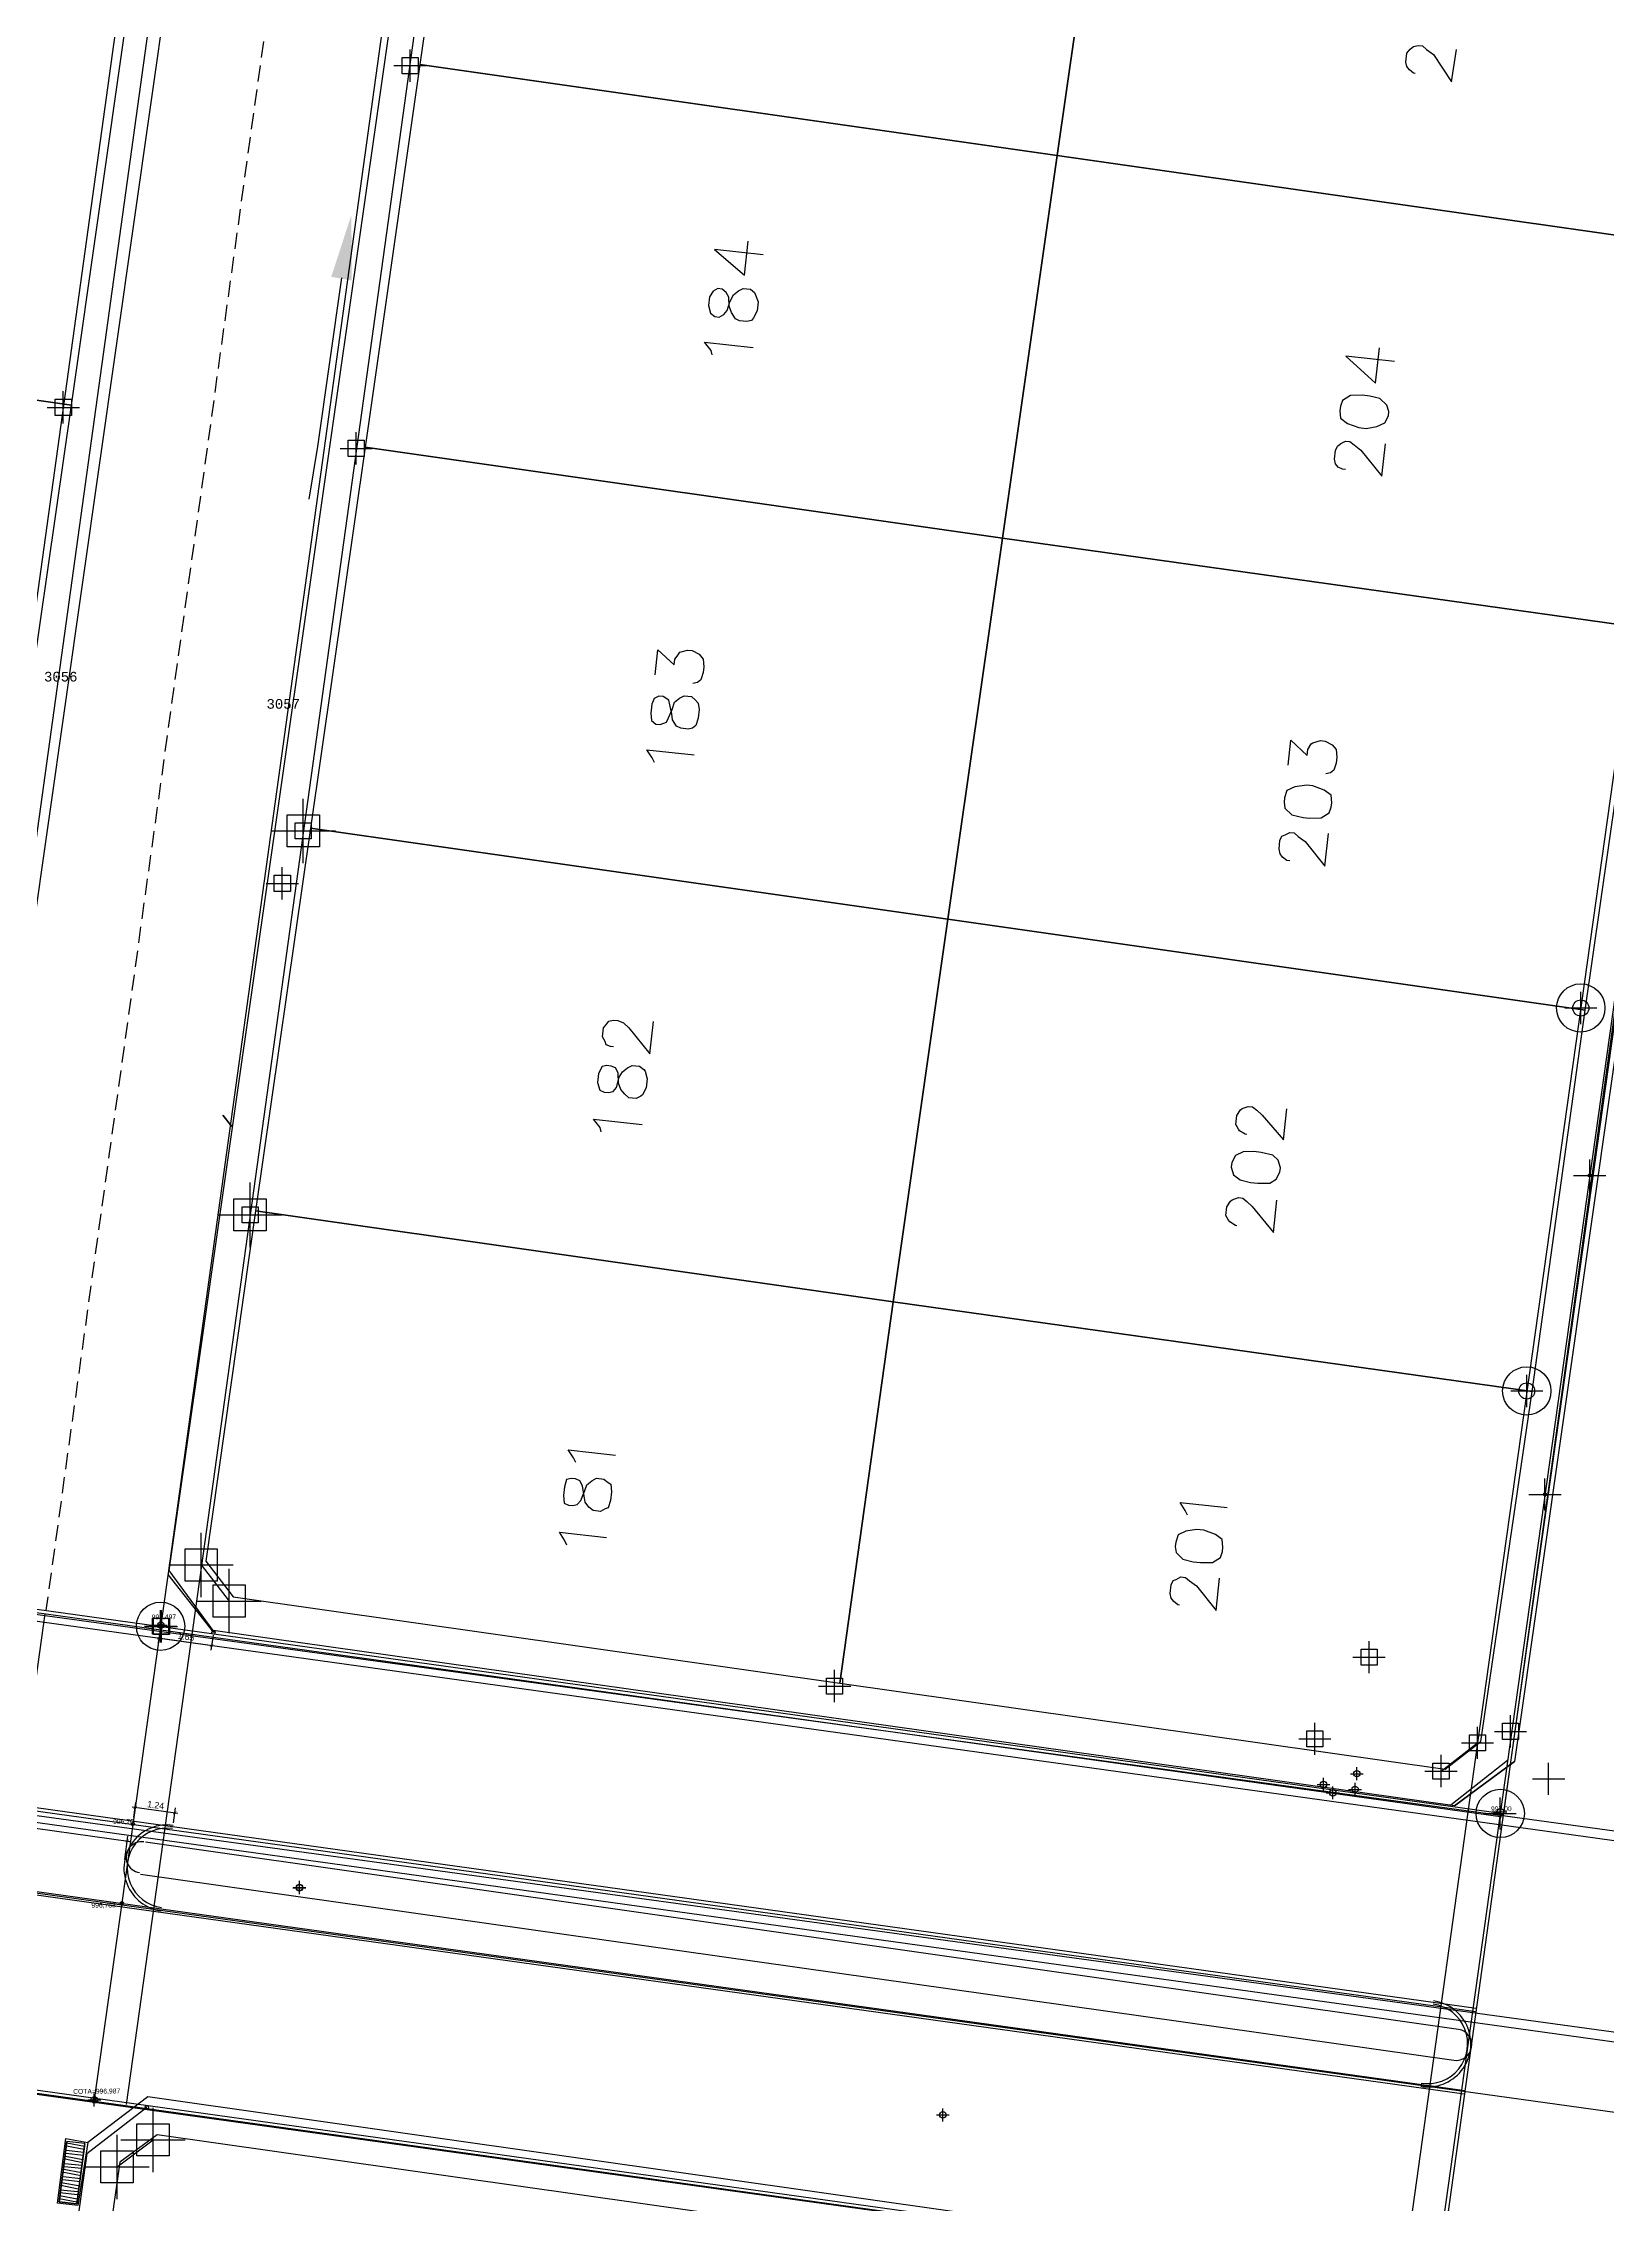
# Model space of a CAD drawing. Header units: metres. Extents: x -977055 to 805873, y -1033982 to 242021.
# Drawn here: x 912.5 to 961.1, y 1033.9 to 1101 of the extents above; entities that cross this region are included whole.
import ezdxf
from ezdxf.enums import TextEntityAlignment as Align

# ---------------------------------------------------------------- set-up
doc = ezdxf.new("R2010")
doc.units = ezdxf.units.M
doc.header["$PDMODE"] = 32
doc.header["$PDSIZE"] = 1.5
doc.linetypes.add('DASHED', pattern=[0.75, 0.5, -0.25])
for name, color, linetype in [('12-CONDICIONES EXISTENTES', 2, 'Continuous'), ('C-ANNO-MATC-TEXT', 150, 'Continuous'), ('C-ROAD-PROF-TEXT', 11, 'Continuous'), ('LOTE 243', 6, 'Continuous'), ('PUNTOS V', 4, 'Continuous'), ('V-NODE', 1, 'Continuous'), ('V-SITE-VEGE', 80, 'Continuous')]:
    doc.layers.add(name, color=color, linetype=linetype)
for name, color, linetype, true_color in [('PDF2_area escolar', 7, 'Continuous', 0x989898), ('PDF_Geometry', 7, 'Continuous', 0x797979), ('PDF_Solid Fills', 7, 'Continuous', 0x797979)]:
    doc.layers.add(name, color=color, linetype=linetype, true_color=true_color)
doc.layers.get('PDF2_area escolar').off()
doc.styles.add('CITY2', font='stylu.ttf', dxfattribs={"height": 0.2})
doc.styles.add('MONOTXT4', font='monotxt4.shx')
doc.styles.get("Standard").update_dxf_attribs({"font": 'arial.ttf'})
doc.dimstyles.new('COTAS2', dxfattribs={"dimtxt": 0.02, "dimasz": 0.1, "dimexe": 0.15, "dimexo": 0.08, "dimgap": 0.05, "dimtad": 1, "dimzin": 0, "dimdsep": 46, "dimtxsty": 'CITY2', "dimblk": 'ARCHTICK', "dimcen": 1, "dimdle": 0.1, "dimclrd": 1, "dimclre": 1, "dimclrt": 2, "dimadec": 0, "dimazin": 0, "dimtfac": 1, "dimtofl": 0, "dimtmove": 0, "dimatfit": 3, "dimldrblk": 'ARCHTICK', "dimfxl": 0.18, "dimtolj": 1, "dimtzin": 0, "dimarcsym": 0})

# ---------------------------------------------------------------- blocks, each defined once
blk = doc.blocks.new('*U2420')
at = {"color": 0, "linetype": 'ByBlock', "lineweight": -2, "transparency": 16777216}
for p, q in [((0, -1), (0, 1)), ((-1, 0), (1, 0))]:
    blk.add_line(p, q, dxfattribs=at)
blk.add_lwpolyline([(-0.5, -0.5), (-0.5, 0.5), (0.5, 0.5), (0.5, -0.5)], close=True, dxfattribs=at)
blk = doc.blocks.new('*U2468', base_point=(915.933, 1035.95, 997.977))
at = {"layer": 'V-NODE', "color": 10, "lineweight": -2}
blk.add_blockref('*U2420', (915.933, 1035.95, 997.977), dxfattribs=at)
blk = doc.blocks.new('*U2471', base_point=(914.814, 1035.112, 997.928))
at = {"layer": 'V-NODE', "color": 10, "lineweight": -2}
blk.add_blockref('*U2420', (914.814, 1035.112, 997.928), dxfattribs=at)
blk = doc.blocks.new('*U2474', base_point=(917.426, 1053.8, 997.251))
at = {"layer": 'V-NODE', "color": 10, "lineweight": -2}
blk.add_blockref('*U2420', (917.426, 1053.8, 997.251), dxfattribs=at)
blk = doc.blocks.new('*U2477', base_point=(918.295, 1052.68, 997.242))
at = {"layer": 'V-NODE', "color": 10, "lineweight": -2}
blk.add_blockref('*U2420', (918.295, 1052.68, 997.242), dxfattribs=at)
blk = doc.blocks.new('*U2489', base_point=(918.946, 1064.669, 996.856))
at = {"layer": 'V-NODE', "color": 10, "lineweight": -2}
blk.add_blockref('*U2420', (918.946, 1064.669, 996.856), dxfattribs=at)
blk = doc.blocks.new('*U2495', base_point=(920.597, 1076.591, 996.43))
at = {"layer": 'V-NODE', "color": 10, "lineweight": -2}
blk.add_blockref('*U2420', (920.597, 1076.591, 996.43), dxfattribs=at)
blk = doc.blocks.new('*U2498')
at = {"color": 0, "linetype": 'ByBlock', "lineweight": -2, "transparency": 16777216}
for p, q in [((-1, 0), (1, 0)), ((0, -1), (0, 1))]:
    blk.add_line(p, q, dxfattribs=at)
blk.add_lwpolyline([(-0.5, -0.5), (-0.5, 0.5), (0.5, 0.5), (0.5, -0.5)], close=True, dxfattribs=at)
blk = doc.blocks.new('*U2726', base_point=(918.946, 1064.669, 996.856))
at = {"layer": 'V-NODE', "color": 130, "lineweight": -2, "xscale": 0.5, "yscale": 0.5, "zscale": 0.5}
blk.add_blockref('*U2498', (918.946, 1064.669, 996.856), dxfattribs=at)
blk = doc.blocks.new('*U2732', base_point=(920.597, 1076.591, 996.43))
at = {"layer": 'V-NODE', "color": 130, "lineweight": -2, "xscale": 0.5, "yscale": 0.5, "zscale": 0.5}
blk.add_blockref('*U2498', (920.597, 1076.591, 996.43), dxfattribs=at)
blk = doc.blocks.new('*U2735', base_point=(922.24, 1088.467, 995.972))
at = {"layer": 'V-NODE', "color": 130, "lineweight": -2, "xscale": 0.5, "yscale": 0.5, "zscale": 0.5}
blk.add_blockref('*U2498', (922.24, 1088.467, 995.972), dxfattribs=at)
blk = doc.blocks.new('*U2738', base_point=(913.147, 1089.74, 995.969))
at = {"layer": 'V-NODE', "color": 130, "lineweight": -2, "xscale": 0.5, "yscale": 0.5, "zscale": 0.5}
blk.add_blockref('*U2498', (913.147, 1089.74, 995.969), dxfattribs=at)
blk = doc.blocks.new('*U2744', base_point=(923.913, 1100.349, 995.666))
at = {"layer": 'V-NODE', "color": 130, "lineweight": -2, "xscale": 0.5, "yscale": 0.5, "zscale": 0.5}
blk.add_blockref('*U2498', (923.913, 1100.349, 995.666), dxfattribs=at)
blk = doc.blocks.new('*U2783', base_point=(937.094, 1050.039, 997.232))
at = {"layer": 'V-NODE', "color": 130, "lineweight": -2, "xscale": 0.5, "yscale": 0.5, "zscale": 0.5}
blk.add_blockref('*U2498', (937.094, 1050.039, 997.232), dxfattribs=at)
blk = doc.blocks.new('*U2786', base_point=(955.923, 1047.401, 997.576))
at = {"layer": 'V-NODE', "color": 130, "lineweight": -2, "xscale": 0.5, "yscale": 0.5, "zscale": 0.5}
blk.add_blockref('*U2498', (955.923, 1047.401, 997.576), dxfattribs=at)
blk = doc.blocks.new('*U2789', base_point=(957.058, 1048.277, 997.518))
at = {"layer": 'V-NODE', "color": 130, "lineweight": -2, "xscale": 0.5, "yscale": 0.5, "zscale": 0.5}
blk.add_blockref('*U2498', (957.058, 1048.277, 997.518), dxfattribs=at)
blk = doc.blocks.new('base')
at = {"layer": 'PDF_Geometry', "lineweight": 25, "extrusion": (-0.000787417, 0.063364, 0.99799), "elevation": 0.026}
for points in [[(-314.355, -197.288), (-299.601, -195.681), (-292.744, -194.188), (-282.663, -192.111), (-274.476, -190.361), (-258.037, -185.154), (-248.029, -180.61), (-240.539, -177.71), (-228.643, -174.042), (-222.733, -172.714), (-217.384, -171.04), (-209.935, -169.248), (-202.16, -164.759), (-196.196, -160.284), (-195.073, -159.817), (-178.095, -157.457), (-154.298, -156.614), (-136.667, -154.611), (-124.436, -153.164), (-118.066, -151.474), (-100.79, -146.646), (-80.955, -140.967), (-73.385, -139.328), (-61.694, -135.822), (-40.504, -131.604), (-37.727, -130.872), (-17.661, -129.441), (1.311, -127.461), (21.092, -124.929), (41.006, -122.83), (47.376, -123.458), (63.592, -123.186), (81.402, -124.312), (85.639, -96.072), (88.705, -66.393), (92.811, -40.781), (97.16, -22.386), (100.596, -1.562), (102.483, 8.32), (109.691, 37.361), (117.528, 76.62), (126.217, 115.638), (131.513, 149.592), (134.682, 173.973), (136.916, 195.591), (139.956, 229.678), (141.558, 250.676), (142.614, 271.37), (143.252, 283.21), (147.066, 312.938), (152.58, 355.631), (153.554, 396.042), (150.869, 418.02), (151.777, 438.639), (150.959, 458.028), (151.777, 438.639), (150.869, 418.02), (153.554, 396.042), (152.58, 355.631), (147.066, 312.938), (143.252, 283.21), (142.614, 271.37), (141.558, 250.676), (139.956, 229.678), (136.916, 195.591), (134.682, 173.973), (131.513, 149.592), (126.217, 115.638), (117.528, 76.62), (109.691, 37.361), (102.483, 8.32), (100.596, -1.562), (97.16, -22.386), (92.811, -40.781), (88.705, -66.393), (85.639, -96.072), (81.402, -124.312), (63.592, -123.186), (47.376, -123.458), (41.006, -122.83), (21.092, -124.929), (1.311, -127.461), (-17.661, -129.441), (-37.727, -130.872), (-40.504, -131.604), (-61.694, -135.822), (-73.385, -139.328), (-80.955, -140.967), (-100.79, -146.646), (-118.066, -151.474), (-124.436, -153.164), (-136.667, -154.611), (-154.298, -156.614), (-178.095, -157.457), (-195.073, -159.817), (-196.196, -160.284), (-202.16, -164.759), (-209.935, -169.248), (-217.384, -171.04), (-222.733, -172.714), (-228.643, -174.042), (-240.539, -177.71), (-248.029, -180.61), (-258.037, -185.154), (-274.476, -190.361), (-282.663, -192.111), (-292.744, -194.188), (-299.601, -195.681), (-314.355, -197.288), (-312.178, -178.446), (-309.146, -157.898), (-306.876, -132.899), (-305.823, -118.002), (-298.643, -78.802), (-291.055, -45.077), (-282.252, -15.116), (-275.645, 10.473), (-270.319, 33.898), (-263.825, 63.164), (-258.15, 86.408), (-284.424, 123.888)], [(-73.972, -29.127), (-75.851, -30.477), (-73.972, -29.127), (-35.504, -35.06), (-34.154, -36.938), (-44.268, -102.03), (-86.666, -112.549), (-88.335, -111.003), (-75.851, -30.477)], [(4.42, -98.575), (-37.003, -101.004), (-27.234, -38.004)], [(-73.418, -83.03), (-73.373, -83.036), (-73.246, -83.143), (-73.166, -83.246), (-73.137, -83.389), (-73.17, -83.663), (-73.278, -83.789), (-73.38, -83.869), (-73.523, -83.898), (-73.66, -83.882), (-73.786, -83.774), (-73.998, -83.609), (-74.544, -82.755), (-74.711, -83.755)], [(-53.108, -77.64), (-51.599, -77.822), (-52.522, -77.015), (-52.649, -78.067)], [(-40.011, -77.085), (-39.194, -71.851), (-38.905, -70.216)], [(-51.483, -74.544), (-51.453, -74.686), (-51.252, -74.942), (-52.761, -74.761)], [(-72.664, -74.079), (-71.156, -74.26), (-72.074, -73.408), (-72.206, -74.505)], [(-71.103, -70.742), (-71.012, -70.753), (-70.88, -70.816), (-70.8, -70.918), (-70.771, -71.061), (-70.804, -71.335), (-70.866, -71.467), (-70.968, -71.547), (-71.116, -71.622), (-71.254, -71.605), (-71.38, -71.497), (-71.592, -71.333), (-72.235, -70.513), (-72.356, -71.519)], [(-49.591, -64.616), (-49.685, -65.393), (-50.184, -64.916), (-50.206, -65.099), (-50.313, -65.225), (-50.37, -65.311), (-50.61, -65.375), (-50.747, -65.358), (-50.964, -65.239), (-51.085, -65.086), (-51.103, -64.852), (-51.081, -64.669), (-51.008, -64.446), (-50.905, -64.365), (-50.763, -64.336)], [(-49.54, -61.887), (-49.465, -62.035), (-49.31, -62.285), (-50.773, -62.109)], [(-69.208, -61.557), (-69.302, -62.334), (-69.801, -61.857), (-69.823, -62.04), (-69.936, -62.212), (-69.988, -62.252), (-70.227, -62.316), (-70.364, -62.299), (-70.582, -62.18), (-70.702, -62.027), (-70.721, -61.793), (-70.698, -61.61), (-70.625, -61.387), (-70.523, -61.306), (-70.38, -61.277)], [(-69.222, -58.588), (-69.13, -58.599), (-69.004, -58.707), (-68.924, -58.809), (-68.894, -58.952), (-68.927, -59.226), (-68.99, -59.358), (-69.087, -59.393), (-69.235, -59.468), (-69.372, -59.451), (-69.498, -59.343), (-69.71, -59.178), (-70.313, -58.41), (-70.434, -59.416)], [(-48.152, -53.058), (-48.061, -53.069), (-47.929, -53.131), (-47.894, -53.228), (-47.819, -53.376), (-47.852, -53.651), (-47.96, -53.777), (-48.017, -53.863), (-48.16, -53.892), (-48.297, -53.875), (-48.474, -53.807), (-48.641, -53.648), (-49.284, -52.829), (-49.405, -53.834)], [(-67.78, -50.09), (-67.735, -50.096), (-67.563, -50.209), (-67.523, -50.261), (-67.448, -50.409), (-67.481, -50.683), (-67.594, -50.855), (-67.645, -50.895), (-67.839, -50.964), (-67.976, -50.948), (-68.103, -50.84), (-68.269, -50.681), (-68.918, -49.907), (-69.033, -50.867)], [(-47.741, -50.418), (-47.712, -50.561), (-47.511, -50.817), (-49.019, -50.635)], [(-67.439, -47.256), (-67.393, -47.262), (-67.221, -47.375), (-67.181, -47.427), (-67.106, -47.575), (-67.139, -47.849), (-67.253, -48.021), (-67.304, -48.061), (-67.498, -48.13), (-67.635, -48.114), (-67.761, -48.006), (-67.927, -47.847), (-68.571, -47.027), (-68.692, -48.033)], [(-46.828, -40.141), (-46.753, -40.289), (-46.597, -40.54), (-48.06, -40.363)], [(-65.8, -38.272), (-65.725, -38.421), (-65.57, -38.671), (-67.033, -38.495)], [(-46.519, -37.581), (-46.444, -37.729), (-46.289, -37.98), (-47.752, -37.804)], [(-35.504, -35.06), (-34.154, -36.938)], [(-65.51, -35.479), (-65.464, -35.484), (-65.338, -35.592), (-65.258, -35.695), (-65.229, -35.837), (-65.262, -36.112), (-65.324, -36.243), (-65.421, -36.278), (-65.569, -36.353), (-65.706, -36.336), (-65.832, -36.228), (-66.044, -36.064), (-66.647, -35.295), (-66.768, -36.301)], [(-73.109, -12.723), (-71.713, -14.606), (-33.296, -20.58), (-31.412, -19.184), (-31.083, -17.229), (-30.444, -17.306), (-30.732, -19.312), (-31.412, -19.184)], [(-31.315, -19.149), (-31.043, -17.281), (-30.495, -17.347), (-30.766, -19.215)], [(-31.304, -19.058), (-30.761, -19.169)], [(-31.232, -18.463), (-30.684, -18.53)], [(-31.243, -18.555), (-30.7, -18.667)], [(-31.254, -18.646), (-30.711, -18.758)], [(-31.271, -18.783), (-30.722, -18.849)], [(-31.282, -18.875), (-30.733, -18.941)], [(-31.293, -18.966), (-30.75, -19.078)], [(-31.098, -17.738), (-30.555, -17.849)], [(-31.155, -17.824), (-30.566, -17.941)], [(-31.172, -17.961), (-30.623, -18.027)], [(-31.183, -18.052), (-30.634, -18.118)], [(-31.194, -18.143), (-30.651, -18.255)], [(-31.205, -18.235), (-30.662, -18.347)], [(-31.221, -18.372), (-30.673, -18.438)], [(-31.049, -17.326), (-30.506, -17.438)], [(-31.06, -17.418), (-30.517, -17.529)], [(-31.076, -17.555), (-30.528, -17.621)], [(-31.087, -17.646), (-30.539, -17.712)]]:
    blk.add_lwpolyline(points, dxfattribs=at)
for points in [[(-62.277, -80.616), (-64.12, -92.451), (-44.365, -95.526), (-42.522, -83.692)], [(-82.031, -77.541), (-83.88, -89.421), (-64.12, -92.451), (-62.277, -80.616)], [(-31.571, -73.233), (-33.414, -85.067), (-13.659, -88.143), (-11.816, -76.309)], [(-60.428, -68.736), (-62.277, -80.616), (-42.522, -83.692), (-40.674, -71.812)], [(-80.188, -65.706), (-82.031, -77.541), (-62.277, -80.616), (-60.428, -68.736)], [(-51.39, -76.085), (-51.454, -75.846), (-51.58, -75.738), (-51.717, -75.721), (-51.865, -75.796), (-51.973, -75.922), (-52.052, -76.191), (-52.171, -76.408), (-52.325, -76.529), (-52.473, -76.604), (-52.701, -76.576), (-52.827, -76.468), (-52.862, -76.372), (-52.931, -76.178), (-52.898, -75.903), (-52.779, -75.686), (-52.723, -75.6), (-52.58, -75.571), (-52.352, -75.598), (-52.22, -75.661), (-52.105, -75.86), (-52.035, -76.054), (-52.023, -76.334), (-51.948, -76.482), (-51.822, -76.59), (-51.685, -76.606), (-51.537, -76.531), (-51.423, -76.359)], [(-29.722, -61.353), (-31.571, -73.233), (-11.816, -76.309), (-9.968, -64.429)], [(-70.952, -72.569), (-70.971, -72.335), (-71.183, -72.17), (-71.537, -72.035), (-71.766, -72.007), (-72.097, -72.06), (-72.342, -72.17), (-72.461, -72.387), (-72.477, -72.524), (-72.408, -72.718), (-72.201, -72.929), (-71.887, -73.013), (-71.658, -73.04), (-71.287, -73.039), (-71.037, -72.884), (-70.969, -72.706)], [(-58.585, -56.902), (-60.428, -68.736), (-40.674, -71.812), (-38.83, -59.977)], [(-78.339, -53.826), (-80.188, -65.706), (-60.428, -68.736), (-58.585, -56.902)], [(-49.448, -63.428), (-49.466, -63.194), (-49.592, -63.086), (-49.729, -63.07), (-49.923, -63.139), (-49.985, -63.271), (-50.11, -63.534), (-50.183, -63.757), (-50.337, -63.877), (-50.485, -63.952), (-50.713, -63.925), (-50.839, -63.817), (-50.92, -63.714), (-50.943, -63.526), (-50.91, -63.252), (-50.837, -63.029), (-50.735, -62.948), (-50.592, -62.919), (-50.364, -62.947), (-50.232, -63.009), (-50.117, -63.208), (-50.093, -63.397), (-50.035, -63.682), (-50.006, -63.825), (-49.834, -63.938), (-49.697, -63.955), (-49.549, -63.88), (-49.481, -63.702)], [(-69.071, -60.415), (-69.094, -60.226), (-69.301, -60.016), (-69.661, -59.926), (-69.844, -59.904), (-70.215, -59.906), (-70.466, -60.061), (-70.533, -60.239), (-70.55, -60.376), (-70.532, -60.61), (-70.32, -60.774), (-69.965, -60.91), (-69.782, -60.932), (-69.405, -60.884), (-69.16, -60.775), (-69.087, -60.552)], [(-56.736, -45.022), (-58.585, -56.902), (-38.83, -59.977), (-36.982, -48.097)], [(-76.542, -41.986), (-78.339, -53.826), (-58.585, -56.902), (-56.736, -45.022)], [(-47.649, -51.959), (-47.713, -51.72), (-47.844, -51.658), (-47.981, -51.641), (-48.124, -51.67), (-48.232, -51.796), (-48.316, -52.111), (-48.43, -52.283), (-48.583, -52.403), (-48.731, -52.478), (-48.96, -52.451), (-49.086, -52.343), (-49.126, -52.291), (-49.19, -52.052), (-49.157, -51.778), (-49.038, -51.56), (-48.987, -51.52), (-48.839, -51.445), (-48.61, -51.473), (-48.484, -51.58), (-48.364, -51.734), (-48.294, -51.928), (-48.287, -52.253), (-48.212, -52.402), (-48.08, -52.464), (-47.943, -52.48), (-47.801, -52.451), (-47.682, -52.234)], [(-67.288, -49.083), (-67.352, -48.844), (-67.564, -48.679), (-67.878, -48.595), (-68.107, -48.567), (-68.478, -48.569), (-68.677, -48.684), (-68.796, -48.901), (-68.813, -49.039), (-68.749, -49.278), (-68.583, -49.437), (-68.223, -49.527), (-67.994, -49.555), (-67.669, -49.547), (-67.424, -49.438), (-67.305, -49.22)], [(-54.939, -33.182), (-56.736, -45.022), (-36.982, -48.097), (-35.3, -37.217), (-36.139, -36.096)], [(-74.814, -31.112), (-76.542, -41.986), (-56.736, -45.022), (-54.939, -33.182), (-73.693, -30.273)], [(-46.427, -39.123), (-46.445, -38.889), (-46.577, -38.826), (-46.714, -38.81), (-46.856, -38.839), (-46.964, -38.965), (-47.094, -39.274), (-47.162, -39.451), (-47.316, -39.572), (-47.464, -39.647), (-47.692, -39.619), (-47.818, -39.511), (-47.904, -39.455), (-47.922, -39.221), (-47.889, -38.946), (-47.816, -38.723), (-47.719, -38.689), (-47.571, -38.614), (-47.343, -38.641), (-47.216, -38.749), (-47.096, -38.903), (-47.072, -39.091), (-47.019, -39.422), (-46.944, -39.57), (-46.813, -39.633), (-46.676, -39.649), (-46.533, -39.62), (-46.46, -39.397)], [(-65.405, -37.3), (-65.428, -37.112), (-65.635, -36.901), (-65.949, -36.817), (-66.178, -36.789), (-66.549, -36.791), (-66.8, -36.946), (-66.867, -37.124), (-66.884, -37.261), (-66.866, -37.495), (-66.654, -37.66), (-66.299, -37.795), (-66.071, -37.823), (-65.74, -37.77), (-65.495, -37.66), (-65.421, -37.437)], [(-30.495, -17.347), (-31.043, -17.281), (-31.315, -19.149), (-30.766, -19.215)], [(-50.481, -4.644), (-52.324, -16.479), (-33.569, -19.388), (-32.402, -18.554), (-30.726, -7.72)]]:
    blk.add_lwpolyline(points, close=True, dxfattribs=at)
at = {"layer": 'PDF_Geometry', "color": 6, "lineweight": 40, "extrusion": (-0.000787417, 0.063364, 0.99799), "elevation": 0.026}
blk.add_lwpolyline([(-36.279, -50.732), (-35.998, -51.091)], dxfattribs=at)
at = {"layer": 'PDF_Geometry', "lineweight": 25, "extrusion": (-0.000787417, 0.063364, 0.99799), "elevation": 0.026}
blk.add_lwpolyline([(-33.156, -27.506), (-73.854, -21.212, 0.999988), (-74.015, -22.166), (-33.323, -28.506)], format="xyb", dxfattribs=at)
blk = doc.blocks.new('*U3056')
at = {"color": 0, "linetype": 'ByBlock', "lineweight": -2, "transparency": 16777216}
for p, q in [((-1, 0), (1, 0)), ((0, -1), (0, 1))]:
    blk.add_line(p, q, dxfattribs=at)
blk.add_circle((0, 0), 0.5, dxfattribs=at)
blk = doc.blocks.new('*U3173', base_point=(958.586, 1059.202, 997.045))
at = {"layer": 'V-NODE', "color": 90, "lineweight": -2, "xscale": 0.5, "yscale": 0.5, "zscale": 0.5}
blk.add_blockref('*U3056', (958.586, 1059.202, 997.045), dxfattribs=at)
blk = doc.blocks.new('*U3179', base_point=(960.264, 1071.092, 996.593))
at = {"layer": 'V-NODE', "color": 90, "lineweight": -2, "xscale": 0.5, "yscale": 0.5, "zscale": 0.5}
blk.add_blockref('*U3056', (960.264, 1071.092, 996.593), dxfattribs=at)
blk = doc.blocks.new('*U3817')
at = {"color": 0, "linetype": 'ByBlock', "lineweight": -2, "transparency": 16777216}
for p, q in [((-1, 0), (1, 0)), ((0, -1), (0, 1))]:
    blk.add_line(p, q, dxfattribs=at)
blk = doc.blocks.new('*U3823', base_point=(957.761, 1046.085, 997))
at = {"layer": 'V-NODE', "color": 4, "lineweight": -2, "xscale": 0.5, "yscale": 0.5, "zscale": 0.5}
blk.add_blockref('*U3817', (957.761, 1046.085, 997), dxfattribs=at)
blk = doc.blocks.new('*U3850', base_point=(960.542, 1065.891, 996.15))
at = {"layer": 'V-NODE', "color": 4, "lineweight": -2, "xscale": 0.5, "yscale": 0.5, "zscale": 0.5}
blk.add_blockref('*U3817', (960.542, 1065.891, 996.15), dxfattribs=at)
blk = doc.blocks.new('*U3853', base_point=(959.151, 1055.988, 996.58))
at = {"layer": 'V-NODE', "color": 4, "lineweight": -2, "xscale": 0.5, "yscale": 0.5, "zscale": 0.5}
blk.add_blockref('*U3817', (959.151, 1055.988, 996.58), dxfattribs=at)
blk = doc.blocks.new('*U3880', base_point=(957.761, 1046.085, 997))
at = {"layer": 'V-NODE', "color": 4, "lineweight": -2, "xscale": 0.5, "yscale": 0.5, "zscale": 0.5}
blk.add_blockref('*U3817', (957.761, 1046.085, 997), dxfattribs=at)
blk = doc.blocks.new('_ArchTick')
at = {"color": 0, "linetype": 'ByBlock', "const_width": 0.15}
blk.add_lwpolyline([(-0.5, -0.5), (0.5, 0.5)], dxfattribs=at)
blk = doc.blocks.new('*D4203')
at = {"layer": '12-CONDICIONES EXISTENTES', "color": 1, "linetype": 'Continuous', "lineweight": -2, "transparency": 16777216}
for p, q in [((916.162, 1051.848), (916.097, 1051.383)), ((917.796, 1051.62), (917.731, 1051.156))]:
    blk.add_line(p, q, dxfattribs=at)
at = {"layer": '12-CONDICIONES EXISTENTES', "color": 1, "lineweight": -2, "transparency": 16777216}
blk.add_line((916.018, 1051.546), (917.851, 1051.29), dxfattribs=at)
at = {"layer": 'Defpoints', "color": 0, "transparency": 16777216}
for p in [(916.173, 1051.927, 997.203), (917.807, 1051.7, 997.203), (917.752, 1051.304)]:
    blk.add_point(p, dxfattribs=at)
at = {"layer": '12-CONDICIONES EXISTENTES', "color": 1, "lineweight": -2, "transparency": 16777216, "xscale": 0.1, "yscale": 0.1, "zscale": 0.1}
for p, rotation in [((916.118, 1051.532), 172.0696829134684), ((917.752, 1051.304), 352.0696829134685)]:
    blk.add_blockref('_ArchTick', p, dxfattribs=dict(at, rotation=rotation))
at = {"layer": '12-CONDICIONES EXISTENTES', "color": 2, "transparency": 16777216, "insert": (916.956, 1051.571), "char_height": 0.2, "attachment_point": 5, "rotation": 352.06968, "style": 'CITY2'}
blk.add_mtext('\\A1;1.65', dxfattribs=at)
blk = doc.blocks.new('*U4233')
at = {"color": 0, "linetype": 'ByBlock', "lineweight": -2, "transparency": 16777216}
for p, q in [((-1, 0), (1, 0)), ((0, -1), (0, 1))]:
    blk.add_line(p, q, dxfattribs=at)
blk.add_lwpolyline([(-0.5, -0.5), (-0.5, 0.5), (0.5, 0.5), (0.5, -0.5)], close=True, dxfattribs=at)
blk = doc.blocks.new('*D4542')
at = {"layer": '12-CONDICIONES EXISTENTES', "color": 1, "linetype": 'Continuous', "lineweight": -2, "transparency": 16777216}
for p, q in [((908.12, 1045.618), (908.221, 1046.346)), ((915.053, 1044.652), (915.154, 1045.38))]:
    blk.add_line(p, q, dxfattribs=at)
at = {"layer": '12-CONDICIONES EXISTENTES', "color": 1, "lineweight": -2, "transparency": 16777216}
blk.add_line((908.102, 1046.211), (915.233, 1045.218), dxfattribs=at)
at = {"layer": 'Defpoints', "color": 0, "transparency": 16777216}
for p in [(908.109, 1045.539, 997.203), (915.134, 1045.232), (915.042, 1044.573, 997.203)]:
    blk.add_point(p, dxfattribs=at)
at = {"layer": '12-CONDICIONES EXISTENTES', "color": 1, "lineweight": -2, "transparency": 16777216, "xscale": 0.1, "yscale": 0.1, "zscale": 0.1}
for p, rotation in [((908.201, 1046.198), 172.0696829134753), ((915.134, 1045.232), 352.0696829134752)]:
    blk.add_blockref('_ArchTick', p, dxfattribs=dict(at, rotation=rotation))
at = {"layer": '12-CONDICIONES EXISTENTES', "color": 2, "transparency": 16777216, "insert": (911.689, 1045.871), "char_height": 0.2, "attachment_point": 5, "rotation": 352.06968, "style": 'CITY2'}
blk.add_mtext('\\A1;7.00', dxfattribs=at)
blk = doc.blocks.new('*D4543')
at = {"layer": '12-CONDICIONES EXISTENTES', "color": 1, "lineweight": -2, "transparency": 16777216}
blk.add_line((915.282, 1046.292), (916.707, 1046.094), dxfattribs=at)
at = {"layer": '12-CONDICIONES EXISTENTES', "color": 1, "linetype": 'Continuous', "lineweight": -2, "transparency": 16777216}
for p, q in [((915.338, 1045.965), (915.402, 1046.427)), ((916.565, 1045.795), (916.629, 1046.256))]:
    blk.add_line(p, q, dxfattribs=at)
at = {"layer": 'Defpoints', "color": 0, "transparency": 16777216}
for p in [(915.327, 1045.886, 997.203), (916.553, 1045.716, 997.203), (916.608, 1046.107)]:
    blk.add_point(p, dxfattribs=at)
at = {"layer": '12-CONDICIONES EXISTENTES', "color": 1, "lineweight": -2, "transparency": 16777216, "xscale": 0.1, "yscale": 0.1, "zscale": 0.1}
for p, rotation in [((915.381, 1046.278), 172.0882624818345), ((916.608, 1046.107), 352.0882624818345)]:
    blk.add_blockref('_ArchTick', p, dxfattribs=dict(at, rotation=rotation))
at = {"layer": '12-CONDICIONES EXISTENTES', "color": 2, "transparency": 16777216, "insert": (916.016, 1046.346), "char_height": 0.2, "attachment_point": 5, "rotation": 352.08826, "style": 'CITY2'}
blk.add_mtext('\\A1;1.24', dxfattribs=at)
blk = doc.blocks.new('*U4545')
at = {"color": 0, "linetype": 'ByBlock', "lineweight": -2, "transparency": 16777216}
for p, q in [((-1, 0), (1, 0)), ((0, -1), (0, 1))]:
    blk.add_line(p, q, dxfattribs=at)
blk.add_circle((0, 0), 0.5, dxfattribs=at)
blk = doc.blocks.new('*U4611', base_point=(914.109, 1037.191, 996.987))
at = {"layer": 'V-NODE', "lineweight": -2, "xscale": 0.2, "yscale": 0.2, "zscale": 0.2}
blk.add_blockref('*U4545', (914.109, 1037.191, 996.987), dxfattribs=at)
blk = doc.blocks.new('*U4614', base_point=(916.173, 1051.927, 996.497))
at = {"layer": 'V-NODE', "lineweight": -2, "xscale": 0.2, "yscale": 0.2, "zscale": 0.2}
blk.add_blockref('*U4545', (916.173, 1051.927, 996.497), dxfattribs=at)
blk = doc.blocks.new('*U4617', base_point=(957.768, 1046.133, 997))
at = {"layer": 'V-NODE', "lineweight": -2, "xscale": 0.2, "yscale": 0.2, "zscale": 0.2}
blk.add_blockref('*U4545', (957.768, 1046.133, 997), dxfattribs=at)
blk = doc.blocks.new('*U4626', base_point=(940.457, 1036.724, 998.032))
at = {"layer": 'V-NODE', "lineweight": -2, "xscale": 0.2, "yscale": 0.2, "zscale": 0.2}
blk.add_blockref('*U4545', (940.457, 1036.724, 998.032), dxfattribs=at)
blk = doc.blocks.new('*U4641', base_point=(953.309, 1047.32, 997.459))
at = {"layer": 'V-NODE', "lineweight": -2, "xscale": 0.2, "yscale": 0.2, "zscale": 0.2}
blk.add_blockref('*U4545', (953.309, 1047.32, 997.459), dxfattribs=at)
blk = doc.blocks.new('*U4650', base_point=(920.479, 1043.79, 997.349))
at = {"layer": 'V-NODE', "lineweight": -2, "xscale": 0.2, "yscale": 0.2, "zscale": 0.2}
blk.add_blockref('*U4545', (920.479, 1043.79, 997.349), dxfattribs=at)
blk = doc.blocks.new('*U4653', base_point=(920.477, 1043.778, 997.343))
at = {"layer": 'V-NODE', "lineweight": -2, "xscale": 0.2, "yscale": 0.2, "zscale": 0.2}
blk.add_blockref('*U4545', (920.477, 1043.778, 997.343), dxfattribs=at)
blk = doc.blocks.new('*U4731', base_point=(952.275, 1046.986, 997.448))
at = {"layer": 'V-NODE', "lineweight": -2, "xscale": 0.2, "yscale": 0.2, "zscale": 0.2}
blk.add_blockref('*U4545', (952.275, 1046.986, 997.448), dxfattribs=at)
blk = doc.blocks.new('*U4734', base_point=(952.562, 1046.726, 997.253))
at = {"layer": 'V-NODE', "lineweight": -2, "xscale": 0.2, "yscale": 0.2, "zscale": 0.2}
blk.add_blockref('*U4545', (952.562, 1046.726, 997.253), dxfattribs=at)
blk = doc.blocks.new('*U4737', base_point=(953.254, 1046.832, 997.469))
at = {"layer": 'V-NODE', "lineweight": -2, "xscale": 0.2, "yscale": 0.2, "zscale": 0.2}
blk.add_blockref('*U4545', (953.254, 1046.832, 997.469), dxfattribs=at)

msp = doc.modelspace()

# ---------------------------------------------------------------- linework, layer by layer
at = {"color": 1}
for points, elevation in [([(938.32565, 853.49253), (977.19382, 1133.04779), (969.57923, 1130.55567), (930.81283, 851.13877), (938.32565, 853.49253)], 1010.921), ([(801.61867, 1067.45219), (1160.48943, 1017.53949), (1159.04381, 1011.48073), (800.75387, 1061.31279), (801.60927, 1067.4535)], 1997.105), ([(801.61867, 1067.45219), (1045.10893, 1034.047), (1044.25001, 1027.90678), (800.75387, 1061.31279), (801.61867, 1067.45219)], 1997.105), ([(800.43009, 1059.15524), (1158.55239, 1009.42112), (1157.10677, 1003.36236), (799.56529, 1053.01584), (800.42069, 1059.15655)], 997.419)]:
    msp.add_lwpolyline(points, dxfattribs=dict(at, elevation=elevation))
at = {"layer": '12-CONDICIONES EXISTENTES', "color": 1, "linetype": 'Continuous', "elevation": 997.203}
for points in [[(867.14573, 1058.61541), (957.84176, 1045.98138)], [(867.15953, 1058.71446), (957.85555, 1046.08042)], [(866.30412, 1052.57375), (957.00015, 1039.93972)], [(866.31792, 1052.67279), (957.01395, 1040.03876)], [(857.86649, 1051.1442), (956.64419, 1037.38439)], [(857.88026, 1051.24325), (956.65799, 1037.48343)], [(865.2621, 1044.05606), (955.81638, 1031.44177)], [(865.34733, 1043.94322), (955.80258, 1031.34273)]]:
    msp.add_lwpolyline(points, dxfattribs=at)
at = {"layer": '12-CONDICIONES EXISTENTES', "color": 1}
for centre, radius, start, end in [((916.36905, 1044.38848, 997.203), 1.34, 82.0696829, 262.0882449), ((916.36905, 1044.38848, 997.203), 1.24, 82.0696829, 262.0882449), ((955.51048, 1038.93524, 997.203), 1.34, 260.611204, 82.0882449), ((955.51048, 1038.93524, 997.203), 1.24, 260.611204, 82.0882449)]:
    msp.add_arc(centre, radius, start, end, dxfattribs=at)
for p in [(960.264, 1071.092, 996.593), (958.586, 1059.202, 997.045)]:
    msp.add_point(p, dxfattribs=at)
at = {"layer": 'LOTE 243', "color": 1, "linetype": 'ByBlock', "elevation": 1009.43524}
for points in [[(969.31839, 1128.35544), (958.04827, 1048.13787), (955.43438, 1029.43062), (945.74837, 960.12858), (943.91635, 947.03543), (930.42045, 850.77109)], [(969.42483, 1128.39428), (958.1473, 1048.12396), (957.85334, 1046.02015)], [(968.254, 1127.967), (957.058, 1048.277), (954.444, 1029.569), (944.758, 960.267), (942.926, 947.174), (929.43014, 850.90993)]]:
    msp.add_lwpolyline(points, dxfattribs=at)
at = {"layer": 'LOTE 243', "color": 1, "linetype": 'DASHED', "elevation": 995.204}
msp.add_lwpolyline([(922.24635, 1121.89904), (912.60412, 1052.38399)], dxfattribs=at)
at = {"layer": 'LOTE 243', "color": 1, "elevation": 995.204}
for points in [[(925.48046, 1119.0127), (916.45174, 1053.92069), (914.10911, 1037.19105)], [(926.47097, 1118.87531), (917.44216, 1053.78265), (915.09944, 1037.05237)], [(918.0012, 1117.49637), (909.32066, 1054.91453), (906.97796, 1038.18442)], [(916.84018, 1116.40457), (908.33023, 1055.05256), (905.98762, 1038.3231)]]:
    msp.add_lwpolyline(points, dxfattribs=at)
at = {"layer": 'PDF_Geometry', "lineweight": 25, "extrusion": (-0.000787417, 0.063364, 0.99799)}
msp.add_arc((-928.49336, -967.99416, 1060.76006), 0.4834, 261.1784508, 81.1804698, dxfattribs=at)
at = {"layer": 'PDF_Solid Fills', "transparency": 33554559, "extrusion": (-0.000787417, 0.063364, 0.99799)}
msp.add_solid([(-934.98728, -1017.08371, 1060.76006), (-935.63544, -1018.99957, 1060.76006), (-935.62168, -1016.96091, 1060.76006)], dxfattribs=at)
at = {"layer": 'PUNTOS V', "color": 1}
for points, elevation in [([(917.426, 1053.8), (918.295, 1052.68)], 997.251), ([(916.39286, 1053.50026), (917.80682, 1051.69963)], 997.251), ([(880.99061, 825.33033), (912.58324, 1052.28593)], 1010.921), ([(955.923, 1047.401), (957.058, 1048.277)], 997.576), ([(956.22391, 1046.3481), (957.99193, 1047.73461)], 997.576), ([(913.87576, 1035.52465), (915.74333, 1036.9634)], 997.251), ([(886.19302, 836.59243), (913.88579, 1035.5321)], 1010.921), ([(914.814, 1035.112), (915.938, 1035.947)], 997.928)]:
    msp.add_lwpolyline(points, dxfattribs=dict(at, elevation=elevation))
for centre in [(960.54268, 1065.89235, 998.289), (959.1514, 1055.9896, 998.289), (916.1726, 1051.92728, 997.203), (917.80682, 1051.69963, 997.203), (915.3084, 1045.75567, 996.877), (914.96448, 1043.29963, 996.877), (914.10911, 1037.19105, 995.204), (915.74333, 1036.9634, 997.251)]:
    msp.add_circle(centre, 0.05, dxfattribs=at)
for p in [(916.16819, 1051.89576, 996.497), (957.76144, 1046.08502, 1009.43524)]:
    msp.add_point(p, dxfattribs=at)

# ---------------------------------------------------------------- block references
at = {"layer": 'C-ANNO-MATC-TEXT', "lineweight": -2, "xscale": 0.5, "yscale": 0.5, "zscale": 0.5}
for p in [(919.946, 1074.962, 995.52), (916.168, 1051.896, 996.495), (916.196, 1051.894, 996.674), (953.689, 1050.937, 997.474), (958.081, 1048.634, 997.185), (952.004, 1048.401, 996.226)]:
    msp.add_blockref('*U4233', p, dxfattribs=at)
at = {"layer": 'PDF2_area escolar'}
msp.add_blockref('base', (882.736, 1016.336, 999.038), dxfattribs=at)
at = {"layer": 'V-NODE'}
for name, p in [('*U2744', (923.913, 1100.349, 995.666)), ('*U2738', (913.147, 1089.74, 995.969)), ('*U2735', (922.24, 1088.467, 995.972)), ('*U2495', (920.597, 1076.591, 996.43)), ('*U2732', (920.597, 1076.591, 996.43)), ('*U3179', (960.264, 1071.092, 996.593)), ('*U2489', (918.946, 1064.669, 996.856)), ('*U2726', (918.946, 1064.669, 996.856)), ('*U3173', (958.586, 1059.202, 997.045)), ('*U2474', (917.426, 1053.8, 997.251)), ('*U2477', (918.295, 1052.68, 997.242)), ('*U4614', (916.173, 1051.927, 996.495)), ('*U2783', (937.094, 1050.039, 997.232)), ('*U2789', (957.058, 1048.277, 997.518)), ('*U2786', (955.923, 1047.401, 997.576)), ('*U4731', (952.275, 1046.986, 997.446)), ('*U4734', (952.562, 1046.726, 997.251)), ('*U4737', (953.254, 1046.832, 997.467)), ('*U4641', (953.309, 1047.32, 997.457)), ('*U4617', (957.768, 1046.133, 996.998)), ('*U4653', (920.477, 1043.778, 997.341)), ('*U4650', (920.479, 1043.79, 997.347)), ('*U4611', (914.109, 1037.191, 996.985)), ('*U2468', (915.933, 1035.95, 997.977)), ('*U4626', (940.457, 1036.724, 998.03)), ('*U2471', (914.814, 1035.112, 997.928))]:
    msp.add_blockref(name, p, dxfattribs=at)
at = {"layer": 'V-SITE-VEGE'}
for name, p in [('*U3850', (960.542, 1065.891, 996.149)), ('*U3853', (959.151, 1055.988, 996.579)), ('*U3880', (959.26366, 1047.15967, 996.999)), ('*U3823', (957.761, 1046.085, 996.999))]:
    msp.add_blockref(name, p, dxfattribs=at)

# ---------------------------------------------------------------- texts
at = {"layer": 'C-ROAD-PROF-TEXT', "color": 11, "linetype": 'Continuous', "lineweight": -3, "char_height": 0.15, "attachment_point": 8, "rotation": 0.5711077}
for s, insert in [('{\\C2;996,497}', (916.27062, 1052.08591)), ('{\\C2;997,00}', (957.79793, 1046.12674, 2006.31224)), ('{\\C2;996,70}', (915.01643, 1045.73055, 995.204)), ('{\\C2;996,783}', (914.39901, 1043.13558, 995.204)), ('{\\C2;COTA=996,987}', (914.18477, 1037.35708, 996.877))]:
    msp.add_mtext(s, dxfattribs=dict(at, insert=insert))
at = {"layer": 'LOTE 243', "color": 1, "linetype": 'DASHED', "style": 'MONOTXT4'}
for s, p in [('3056', (912.54784, 1081.52876, 1004.05956)), ('3057', (919.4562, 1080.68316, 1004.05956))]:
    msp.add_text(s, height=0.3, dxfattribs=at).set_placement(p, align=Align.TOP_LEFT)

# ---------------------------------------------------------------- dimensions: what is measured, and where the dimension line sits
at = {"layer": '12-CONDICIONES EXISTENTES', "color": 1}
for p1, p2, distance, picture, middle in [((916.1726, 1051.92728, 997.203), (917.80682, 1051.69963, 997.203), -0.3992, '*D4203', (916.95593, 1051.57092)), ((908.10885, 1045.53873, 997.203), (915.04181, 1044.57296, 997.203), 0.66521, '*D4542', (911.68889, 1045.87109)), ((915.32668, 1045.88622, 997.203), (916.5535, 1045.71573, 997.203), 0.39552, '*D4543', (916.01579, 1046.34572))]:
    dim = msp.add_aligned_dim(p1=p1, p2=p2, distance=distance, dimstyle='COTAS2', dxfattribs=at)
    dim.commit()
    dim.dimension.update_dxf_attribs({"geometry": picture, "text_midpoint": middle})

doc.saveas('drawing.dxf')
